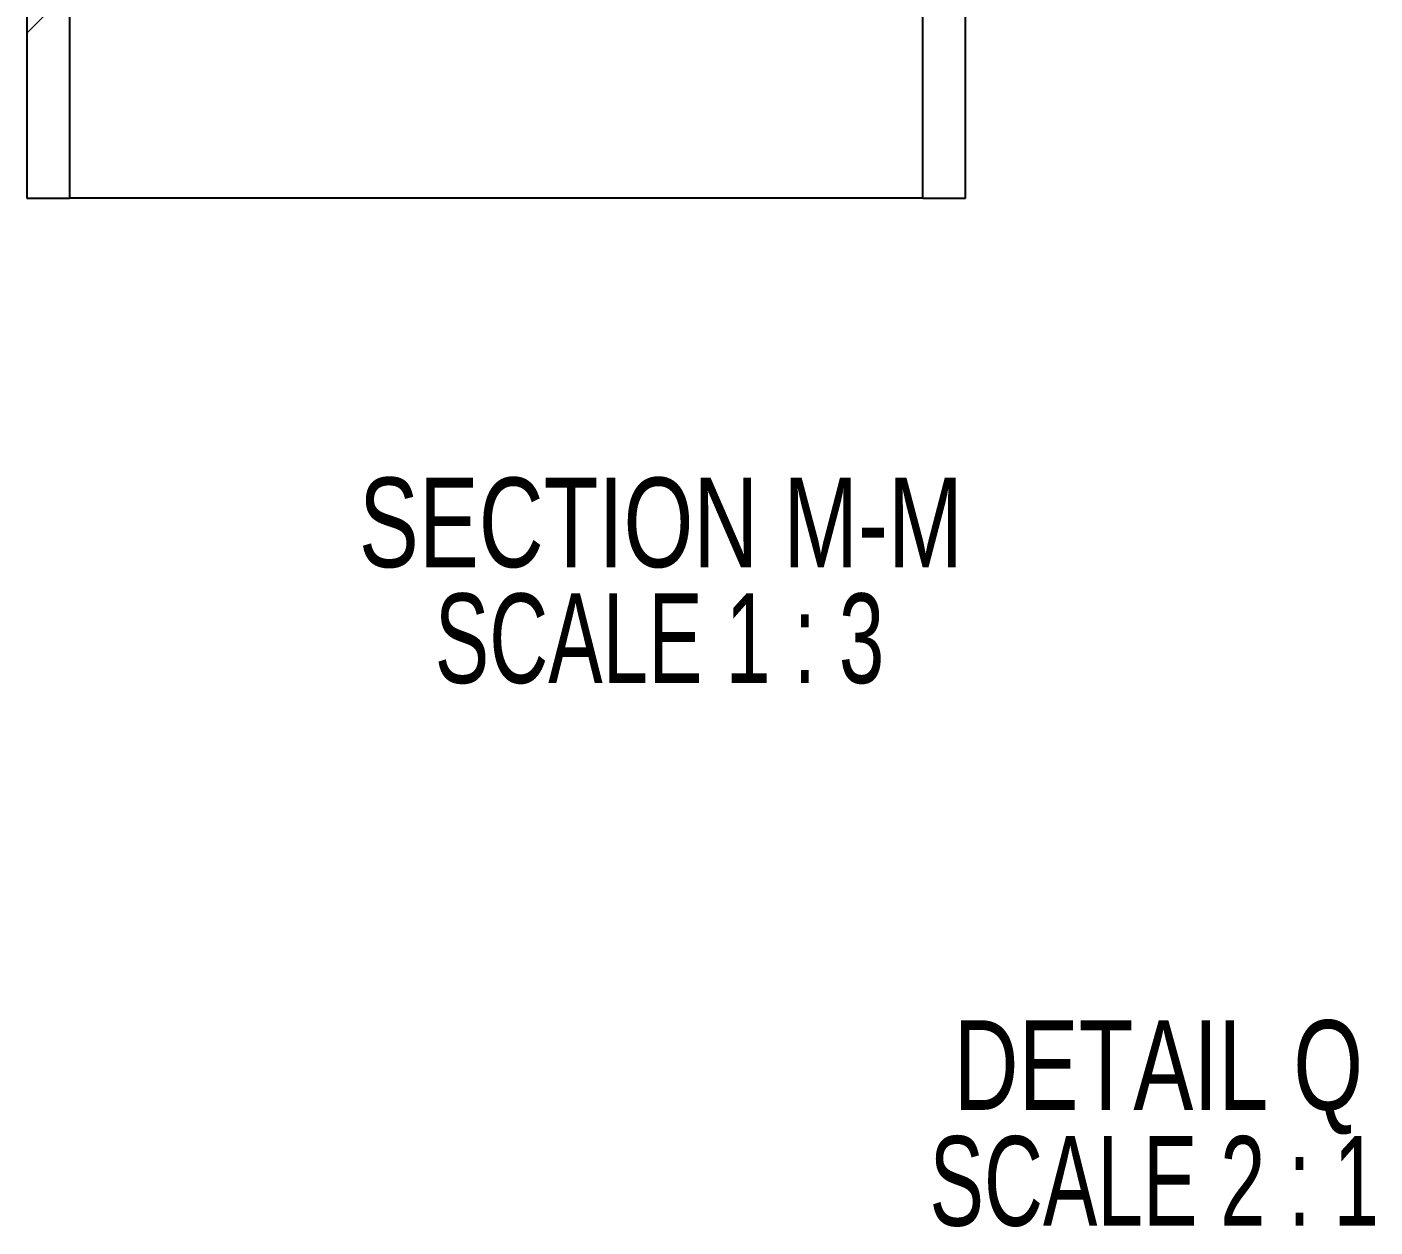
# Model space of a CAD drawing. Header units: millimetres. Extents: x -117 to 822, y -67 to 297.
# Drawn here: x 523.5 to 576.1, y 68.2 to 115.1 of the extents above; entities that cross this region are included whole.
import ezdxf

# ---------------------------------------------------------------- set-up
doc = ezdxf.new("R2010")
doc.units = ezdxf.units.MM
doc.layers.add('KHUNGTEN', color=7, linetype='Continuous', lineweight=35)
doc.layers.add('NETMANH', color=7, linetype='Continuous')
doc.styles.add('SLDTEXTSTYLE3', font='TXT', dxfattribs={"width": 0.75})
doc.styles.add('SLDTEXTSTYLE4', font='TXT', dxfattribs={"width": 0.681818})

# ---------------------------------------------------------------- blocks, each defined once
blk = doc.blocks.new('SW_NOTE_0_6')
at = {"layer": 'KHUNGTEN', "color": 0, "char_height": 3.5, "attachment_point": 2}
for s, insert, style in [('SECTION M-M', (15.039, 4.512), 'SLDTEXTSTYLE3'), ('SCALE 1 : 3', (14.986, -0.014), 'SLDTEXTSTYLE4')]:
    blk.add_mtext(s, dxfattribs=dict(at, insert=insert, style=style))
blk = doc.blocks.new('SW_NOTE_0_8')
at = {"layer": 'KHUNGTEN', "color": 0, "char_height": 3.5, "attachment_point": 2}
for s, insert, style in [('DETAIL Q', (9.844, 4.512), 'SLDTEXTSTYLE3'), ('SCALE 2 : 1', (9.682, -0.014), 'SLDTEXTSTYLE4')]:
    blk.add_mtext(s, dxfattribs=dict(at, insert=insert, style=style))

msp = doc.modelspace()

# ---------------------------------------------------------------- hatches: boundary and pattern name
at = {"layer": 'KHUNGTEN', "linetype": 'Continuous', "lineweight": 18}
h = msp.add_hatch(dxfattribs=at)
h.set_pattern_fill('ANSI32', color=256, style=0)
h.paths.add_polyline_path([(532.1285, 138.251), (531.7118, 138.5013), (531.7118, 140.751), (523.4618, 140.751), (523.4618, 108.4177), (525.1285, 108.4177), (525.1285, 131.4177), (531.7118, 131.4177), (531.7118, 133.6673), (532.1285, 133.9177), (532.5451, 133.6673), (532.5451, 131.4177), (533.7951, 131.4177), (533.7951, 140.751), (532.5451, 140.751), (532.5451, 138.5013)], flags=0)

# ---------------------------------------------------------------- linework, layer by layer
at = {"layer": 'NETMANH', "linetype": 'Continuous', "lineweight": 25}
for p, q in [((523.4618, 140.751), (523.4618, 108.4177)), ((525.1285, 131.4177), (525.1285, 108.4177)), ((558.4618, 108.4177), (558.4618, 116.4177)), ((560.1285, 108.4177), (560.1285, 116.4177)), ((523.4618, 108.4177), (525.1285, 108.4177)), ((558.4618, 108.4177), (525.1285, 108.4177)), ((558.4618, 108.4177), (560.1285, 108.4177))]:
    msp.add_line(p, q, dxfattribs=at)

# ---------------------------------------------------------------- block references
at = {"layer": 'KHUNGTEN'}
for name, p in [('SW_NOTE_0_6', (533.1854, 92.9951)), ('SW_NOTE_0_8', (557.8144, 71.8015))]:
    msp.add_blockref(name, p, dxfattribs=at)

doc.saveas('drawing.dxf')
